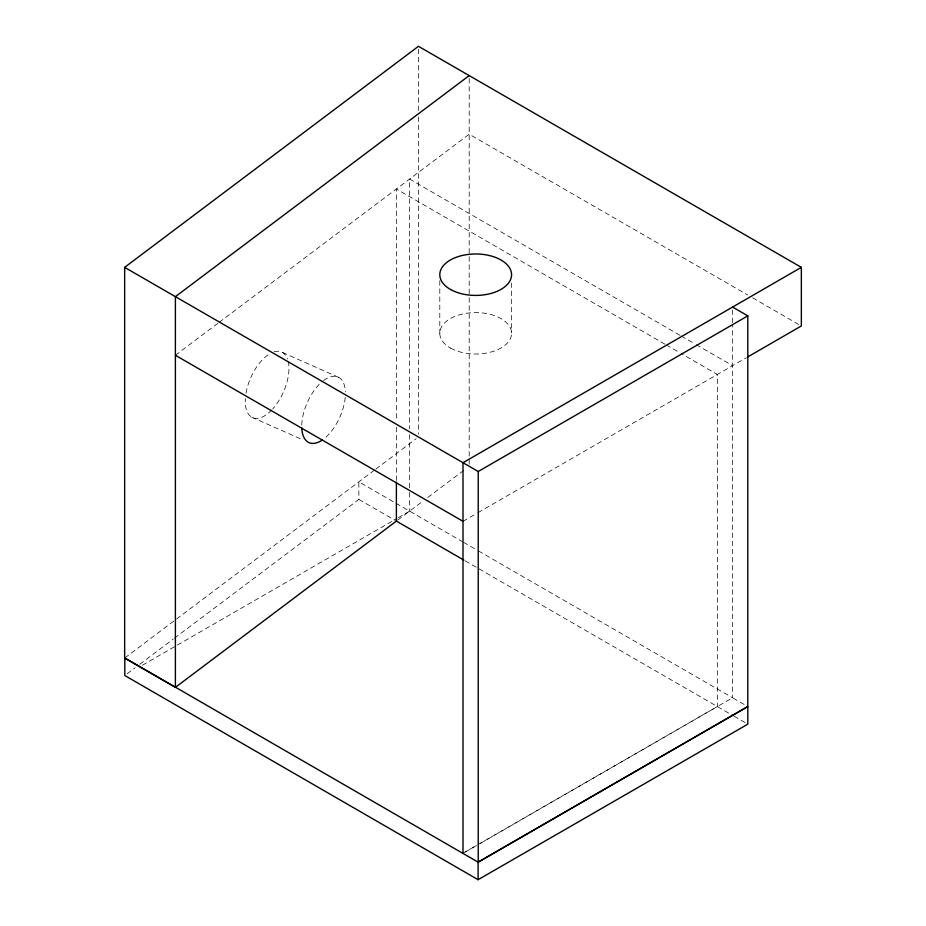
<?xml version="1.0" encoding="UTF-8"?>
<svg xmlns="http://www.w3.org/2000/svg" width="926" height="926" viewBox="0 0 926 926"><rect width="100%" height="100%" fill="white"/><g stroke="black" fill="none" stroke-linecap="round" stroke-linejoin="round"><path stroke-width="0.69" stroke-dasharray="4.63 3.47" d="M175.396 355.271L218.027 323.197M219.184 322.329L469.204 134.212L747.664 294.966M124.802 657.946L374.671 469.945M375.829 469.077L416.156 438.727M127.105 673.792L135.173 667.715M139.791 664.243L173.231 639.09M174.377 638.222L358.871 499.415L358.871 481.833L394.754 502.563M397.775 520.053L423.124 500.978M427.731 497.505L464.597 469.771M142.407 665.25L176.102 645.816M177.352 645.098L397.011 518.433M398.261 517.703L409.489 511.233M463 521.315L476.74 513.386M477.978 512.668L746.414 357.691M462.884 853.321L476.601 845.403M477.851 844.686L717.349 706.561L717.349 374.463L681.131 353.535M465.5 851.966L479.286 844.003M480.536 843.285L732.582 697.776L745.465 705.207M282.557 352.482L339.009 377.495M251.652 417.175L301.552 439.271M752.653 297.848L798.86 324.528M679.997 335.293L409.605 179.054L409.605 428.842M681.258 336.022L695.021 343.974M696.271 344.704L732.582 365.677M664.903 344.159L396.386 188.997L396.386 421.469M666.153 344.877L679.881 352.818M395.992 503.281L462.178 541.525M463.44 542.254L477.203 550.206M478.453 550.935L732.582 697.776L732.582 324.227M358.871 499.415L395.136 520.366M465.072 560.786L732.802 715.485M734.052 716.203L747.814 724.155M732.582 309.932L732.582 322.792M511.569 282.939L511.569 332.966M469.204 78.455L469.204 296.181M469.204 297.628L469.204 466.299M439.804 280.728L439.804 333.615M418.459 49.182L418.459 111.178M418.459 116.942L418.459 434.12M409.605 434.618L409.605 490.93M409.605 492.377L409.605 511.14M396.386 427.245L396.386 480.663M323.556 380.54A35.883 17.837 -66.1 0 1 345.375 391.895M345.224 397.37A35.883 17.837 -66.1 0 1 324.505 438.403M301.737 424.988A35.883 17.837 -66.1 0 1 322.618 381.28M274.119 351.799A35.883 17.837 -66.1 0 1 287.5 358.987M288.206 361.371A35.883 17.837 -66.1 0 1 272.753 408.875M271.839 409.871A35.883 17.837 -66.1 0 1 245.344 398.655M246.003 393.122A35.883 17.837 -66.1 0 1 269.385 353.975M450.707 348.176A35.883 20.719 0 0 0 510.492 338.349A35.883 20.719 0 0 0 465.859 313.37A35.883 20.719 0 0 0 450.707 348.176"/><path stroke-width="1.39" d="M396.617 520.921L175.396 687.37L124.651 658.062L124.651 267.359L418.459 46.3L801.349 267.359L801.349 325.964L747.664 356.961M469.204 75.596L175.396 296.667L175.396 687.37M801.349 267.359L463 462.711L463 853.413L478.221 862.199L747.803 706.561L747.803 315.859L732.582 307.073M124.651 267.359L478.221 471.496L747.803 315.859M478.117 879.7L747.814 724.155L747.803 706.561L478.105 862.106L478.117 879.7L124.802 675.529L124.802 657.946L463 853.413M175.396 355.271L463 521.315M463.822 560.068L396.386 521.095L396.386 482.11M478.221 471.496L478.221 862.199M322.422 439.954A35.883 17.837 -66.1 0 1 301.749 427.777M450.707 289.572A35.883 20.719 0 0 0 510.492 279.745A35.883 20.719 0 0 0 465.859 254.766A35.883 20.719 0 0 0 450.707 289.572"/></g></svg>
